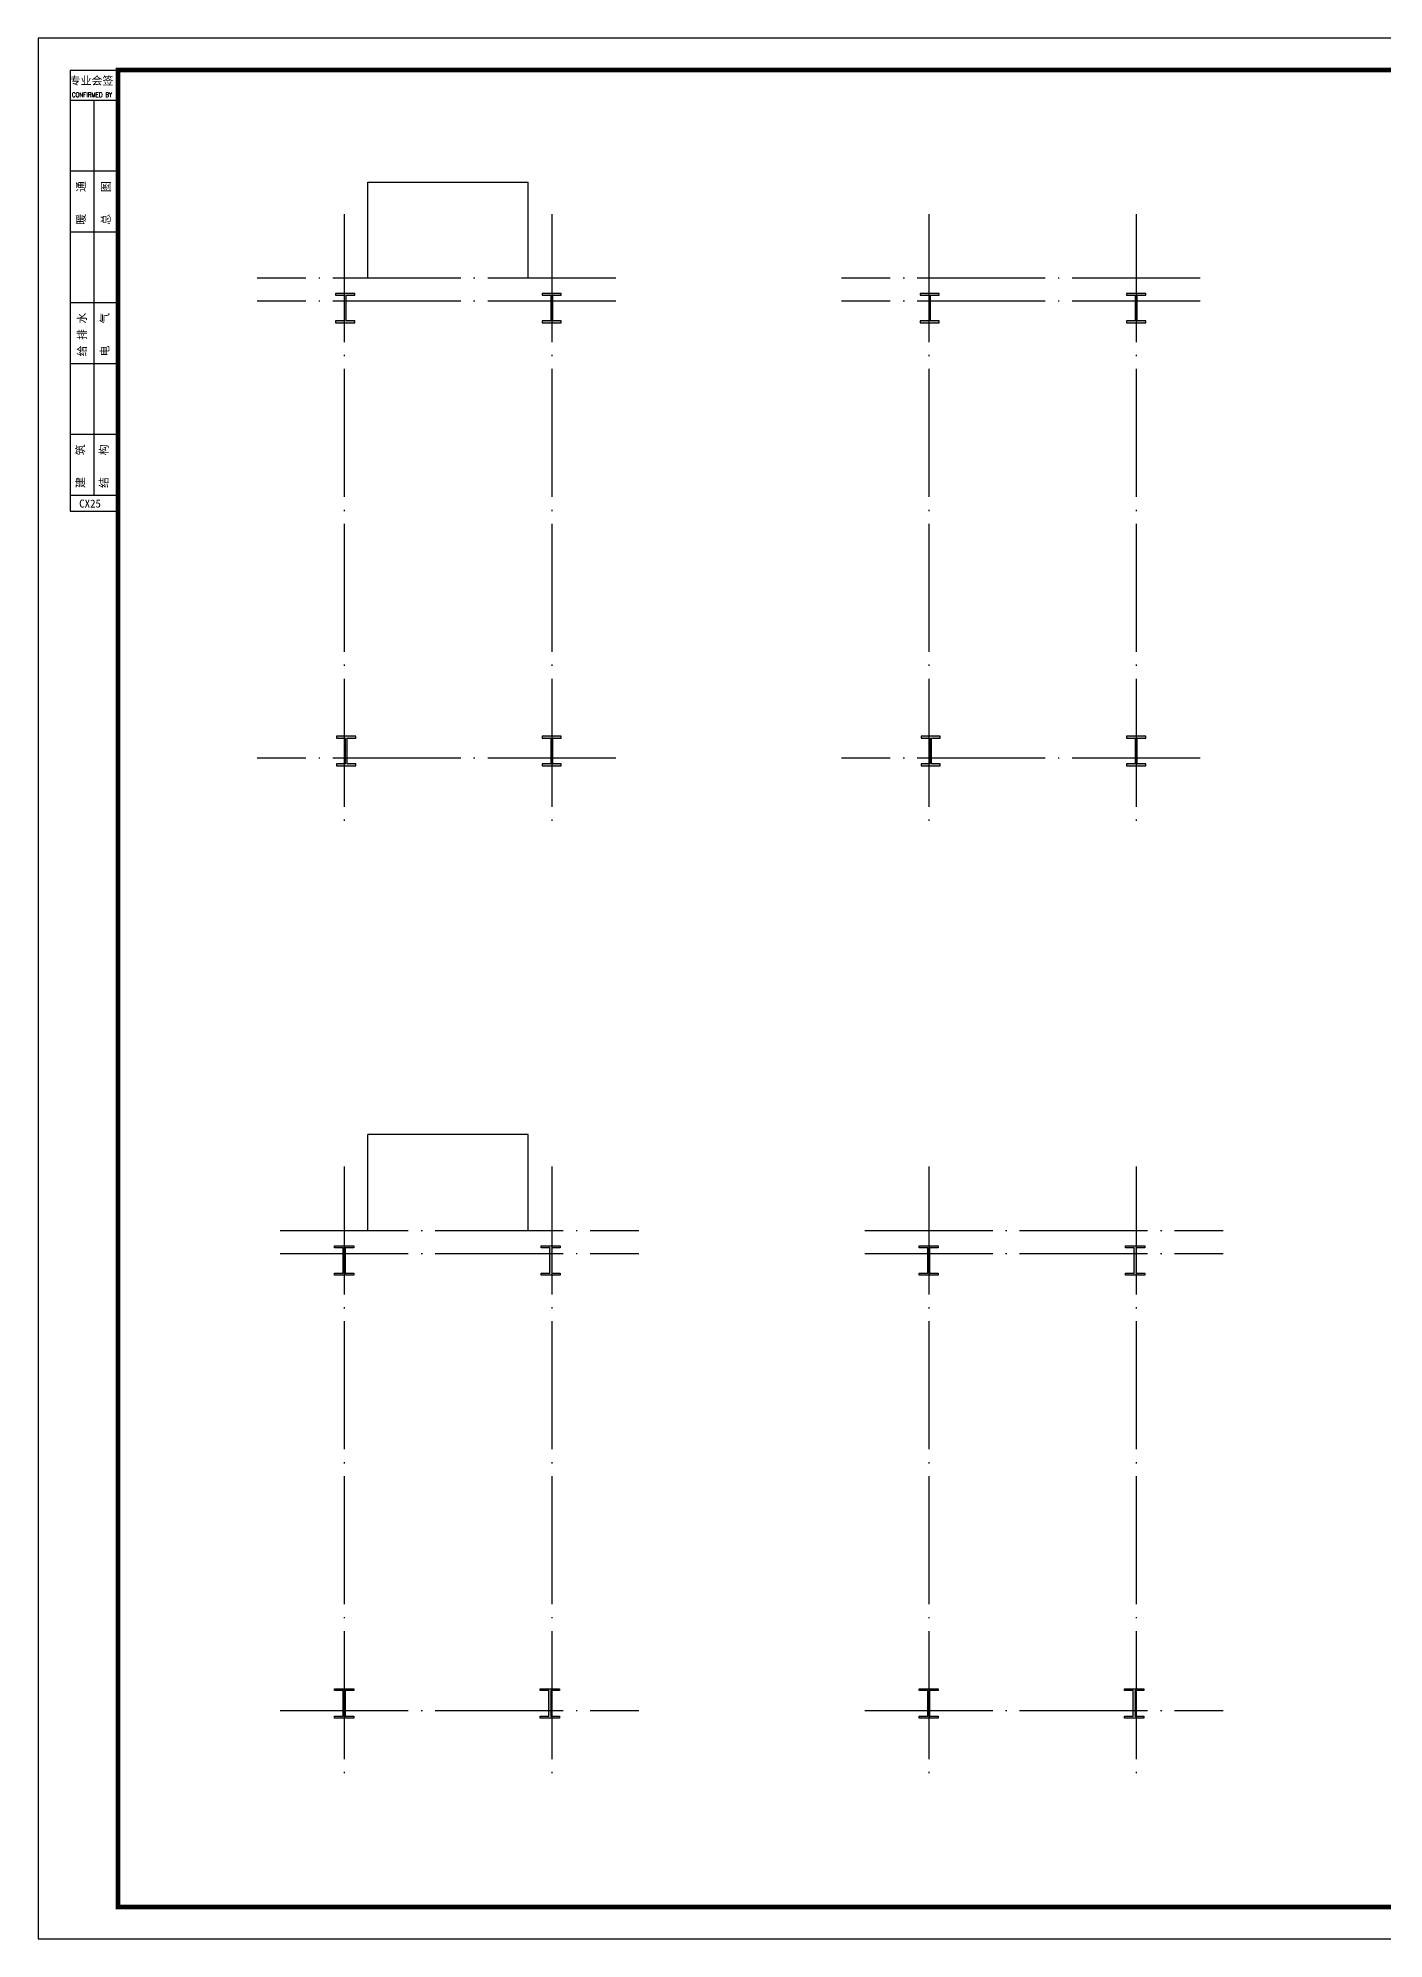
# Model space of a CAD drawing. Extents: x -248860 to 1018944, y -1060852 to 188626.
# Drawn here: x 841665 to 862690, y 29892 to 59592 of the extents above; entities that cross this region are included whole.
import ezdxf

# ---------------------------------------------------------------- set-up
doc = ezdxf.new("R2010")
doc.units = 0
doc.header["$LTSCALE"] = 1000
doc.header["$MEASUREMENT"] = 0
doc.linetypes.add('DOTE', pattern=[2.42, 2, -0.2, 0.02, -0.2])
doc.layers.get('0').update_dxf_attribs({"linetype": 'CONTINUOUS'})
for name, color, linetype in [('DOTE', 253, 'DOTE'), ('WALL', 6, 'CONTINUOUS'), ('勒脚', 50, 'CONTINUOUS'), ('图框', 4, 'CONTINUOUS'), ('立面图', 40, 'CONTINUOUS')]:
    doc.layers.add(name, color=color, linetype=linetype)
doc.styles.add('iIcon2', font='')
doc.styles.add('MIMI-TKWZ', font='romanc.shx', dxfattribs={"width": 0.75, "oblique": 15, "bigfont": 'bigfont.shx'})
doc.styles.get('iIcon2').set_extended_font_data('SimSun')

# ---------------------------------------------------------------- blocks, each defined once
blk = doc.blocks.new('sadf f')
at = {"layer": '图框'}
for p, q in [((651751, 398263), (653251, 398263)), ((651751, 398263), (651751, 384980)), ((651751, 397318), (653251, 397318)), ((651751, 395111), (653251, 395111)), ((651751, 393205), (653251, 393205)), ((651751, 390999), (653251, 390999)), ((651751, 389092), (653251, 389092)), ((651751, 386886), (653251, 386886)), ((651751, 384980), (653251, 384980)), ((651751, 384980), (651751, 384480)), ((651751, 384480), (653251, 384480))]:
    blk.add_line(p, q, dxfattribs=at)
blk.add_lwpolyline([(650751, 339863), (734851, 339863), (734851, 399263), (650751, 399263)], close=True, dxfattribs=at)
at = {"layer": '图框', "const_width": 140}
blk.add_lwpolyline([(653251, 398263), (733851, 398263), (733851, 340863), (653251, 340863)], close=True, dxfattribs=at)
at = {"layer": '图框'}
blk.add_lwpolyline([(652501, 384980), (652501, 397318)], dxfattribs=at)
at = {"layer": '图框', "style": 'iIcon2'}
for s, p in [('专业会签', (651740, 397805)), ('CX25', (652036, 384591))]:
    blk.add_text(s, height=250, dxfattribs=at).set_placement(p)
at = {"layer": '图框', "style": 'MIMI-TKWZ', "width": 0.75}
blk.add_text('CONFIRMED BY', height=145, dxfattribs=at).set_placement((651810, 397419))
at = {"layer": '图框', "style": 'iIcon2'}
for s, p in [('暖    通', (652220, 393427)), ('总    图', (652998, 393427)), ('给 排 水', (652254, 389315)), ('电    气', (652961, 389315)), ('建    筑', (652202, 385202)), ('结    构', (652933, 385202))]:
    blk.add_text(s, height=250, rotation=90, dxfattribs=at).set_placement(p)
blk = doc.blocks.new('钢柱')
blk.add_hatch(color=256).paths.add_polyline_path([(4275, 9436), (4140, 9436), (4140, 9466), (4440, 9466), (4440, 9436), (4305, 9436), (4305, 9036), (4440, 9036), (4440, 9006), (4140, 9006), (4140, 9036), (4275, 9036)])
blk.add_lwpolyline([(4275, 9436), (4140, 9436), (4140, 9466), (4440, 9466), (4440, 9436), (4305, 9436), (4305, 9036), (4440, 9036), (4440, 9006), (4140, 9006), (4140, 9036), (4275, 9036), (4275, 9436), (4140, 9436)])

msp = doc.modelspace()

# ---------------------------------------------------------------- linework, layer by layer
at = {"layer": 'DOTE', "linetype": 'DOTE'}
for p, q in [((846449, 56841.9), (846449, 47341.9)), ((849689, 56841.9), (849689, 47341.9)), ((855578.3, 56841.9), (855578.3, 47341.9)), ((858818.3, 56841.9), (858818.3, 47341.9)), ((850689, 55841.9), (845089, 55841.9)), ((859818.3, 55841.9), (854218.3, 55841.9)), ((850689, 55481.9), (845089, 55481.9)), ((859818.3, 55481.9), (854218.3, 55481.9)), ((850689, 48341.9), (845089, 48341.9)), ((859818.3, 48341.9), (854218.3, 48341.9)), ((846449, 41962.6), (846449, 32462.6)), ((849689, 41962.6), (849689, 32462.6)), ((855578.3, 41962.6), (855578.3, 32462.6)), ((858818.3, 41962.6), (858818.3, 32462.6)), ((845449, 40962.6), (851049, 40962.6)), ((854578.3, 40962.6), (860178.3, 40962.6)), ((845449, 40602.6), (851049, 40602.6)), ((854578.3, 40602.6), (860178.3, 40602.6)), ((845449, 33462.6), (851049, 33462.6)), ((854578.3, 33462.6), (860178.3, 33462.6))]:
    msp.add_line(p, q, dxfattribs=at)
at = {"layer": '勒脚'}
for p, q in [((846819, 55841.9), (846819, 57341.9)), ((849319, 55841.9), (849319, 57341.9)), ((846819, 40962.6), (846819, 42462.6)), ((849319, 40962.6), (849319, 42462.6))]:
    msp.add_line(p, q, dxfattribs=at)
at = {"layer": '立面图'}
for p, q in [((846819, 57341.9), (849319, 57341.9)), ((849319, 42462.6), (846819, 42462.6))]:
    msp.add_line(p, q, dxfattribs=at)

# ---------------------------------------------------------------- block references
at = {"xscale": -1, "rotation": 180}
for p in [(842174.3, 64608.2), (845399.3, 64608.2), (851303.6, 64608.2), (854528.6, 64608.2), (842189.3, 57688.2), (845399.3, 57688.2), (851318.6, 57688.2), (854528.6, 57688.2)]:
    msp.add_blockref('钢柱', p, dxfattribs=at)
at = {"rotation": 180}
for p in [(850738.7, 49728.9), (853963.7, 49728.9), (859868, 49728.9), (863093, 49728.9), (850738.7, 42808.9), (853948.7, 42808.9), (859868, 42808.9), (863078, 42808.9)]:
    msp.add_blockref('钢柱', p, dxfattribs=at)
at = {"layer": 'WALL', "xscale": 0.5, "yscale": 0.5, "zscale": 0.5}
msp.add_blockref('sadf f', (516289.5, -140039.4), dxfattribs=at)

doc.saveas('drawing.dxf')
